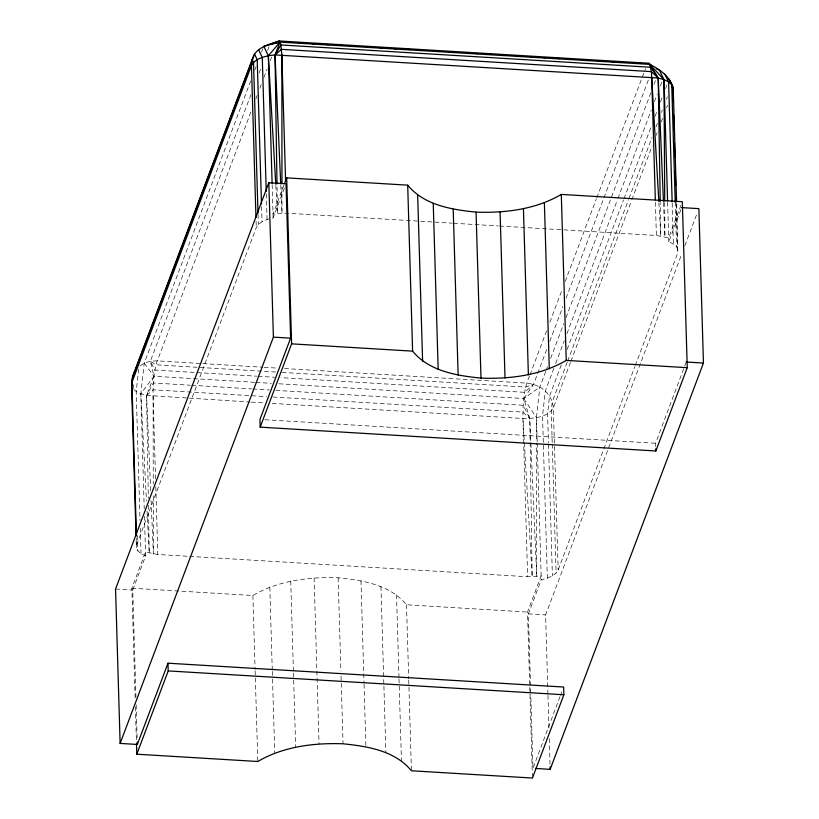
<?xml version="1.0" encoding="UTF-8"?>
<svg xmlns="http://www.w3.org/2000/svg" width="819" height="819" viewBox="0 0 819 819"><rect width="100%" height="100%" fill="white"/><g stroke="black" fill="none" stroke-linecap="round" stroke-linejoin="round"><path stroke-width="0.61" stroke-dasharray="4.09 3.07" d="M250.849 112.111L155.845 364.793L153.962 376.249L153.081 389.793L153.266 484.009M529.555 375.962C523.587 389.271 522.87 404.125 522.942 418.489L527.641 576.75L541.154 575.9L527.508 612.069L529.709 686.117M135.934 697.235L132.75 590.049L145.628 555.917L141.011 553.654L137.868 550.88L136.394 547.788L136.517 538.196M635.298 365.489L677.712 253.071L676.617 202.631M133.057 388.759L133.753 382.442M138.698 369.031L136.2 391.533L140.029 520.464M250.675 80.948L144.205 363.175L140.817 393.785L144.226 508.66M545.71 371.478L539.844 387.018L536.455 417.629L536.506 441.789M254.729 70.188L256.091 66.595M261.496 52.242L262.858 48.659M250.962 94.554L150.358 361.24L153.962 376.249L146.581 395.382L148.321 498.474M259.08 73.034L260.892 68.243M267.659 50.307L269.011 46.724M255.815 98.956L257.166 95.362M259.869 88.186L261.23 84.603M263.933 77.426L267.096 69.052M270.25 60.688L271.601 57.095M136.712 544.584L256.265 227.672C259.49 221.478 266.83 219.4 273.147 217.895L284.695 187.285M135.125 698.023L131.869 588.216L145.516 552.057L157.801 554.463L188.411 556.306M284.039 184.869L273.034 214.035L286.548 213.175L452.344 223.167M530.016 374.764L546.703 330.518M549.866 322.154L562.489 288.667M565.202 281.49L596.324 198.976M596.785 197.778L641.891 78.194M642.342 76.996L645.505 68.622M546.642 349.652L533.558 384.326L523.802 398.546L529.78 418.478L536.742 576.545L536.506 443.059M549.795 341.277L562.878 306.603M566.042 298.229L603.48 198.966M603.931 197.778L648.597 79.382M546.16 370.28L547.512 366.687M550.675 358.323L563.759 323.638M566.011 317.659L650.829 92.834M653.982 84.459L655.794 79.678M553.869 368.304L545.3 391.021L542.536 416.021L547.348 578.142L541.267 579.76L528.398 613.892L530.743 693.007M555.671 363.513L564.25 340.796M566.953 333.62L617.485 199.682M617.935 198.485L651.32 109.992M654.473 101.617L657.186 94.441M660.339 86.077L662.141 81.286M561.271 364.977L549.539 396.068L547.583 413.738L548.454 443.099M567.137 349.426L623.525 199.938M623.986 198.751L651.054 126.996M655.108 116.226L657.37 110.248M660.524 101.884L662.325 97.092M665.489 88.728L667.29 83.937M567.178 362.346L552.282 401.812L551.269 410.954L552.221 442.874M567.628 361.148L628.531 199.703M628.982 198.505L651.985 137.52M656.05 126.75L657.401 123.167M661.465 112.408L662.366 110.012M666.42 99.253L667.331 96.857M570.485 362.407L553.347 407.852C547.133 417.762 533.517 418.54 522.942 418.489L271.703 403.347M570.935 361.22L631.388 200.972M631.838 199.775L652.139 145.956M656.203 135.196L657.104 132.801M661.168 122.041L662.52 118.448M666.584 107.688L667.485 105.293M680.999 205.211L668.673 237.879L656.388 235.462L562.018 229.781M678.019 249.867L676.545 246.765L673.402 244.001L668.785 241.738L681.664 207.606M547.348 578.142L552.395 575.87L556.091 573.085L558.159 569.983L634.848 366.677M547.942 694.051L545.597 614.926L681.736 254.044M684.889 245.68L697.061 213.421M560.022 696.6L532.974 768.294L530.784 694.287M560.472 695.403L561.824 691.82M655.691 446.57L655.599 443.263L686.25 362.008M150.665 490.561L146.581 395.382L153.378 382.985L190.356 385.217M254.709 382.319L153.962 376.249L140.817 393.785L146.488 500.911M133.845 389.455L136.2 391.533L140.817 393.785L146.581 395.382L153.081 389.793L266.584 396.631M278.941 383.783L523.802 398.546L539.844 387.018C547.276 391.41 552.866 399.078 553.347 407.852L558.159 569.983M140.018 365.858L144.205 363.175L150.358 361.24L157.013 360.851L201.648 363.544M131.869 588.216L252.887 595.515C278.511 580.517 308.886 576.76 338.124 577.794C362.5 580.292 390.059 584.684 406.5 604.77L527.508 612.069M453.613 223.249L498.249 225.942M499.529 226.013L560.739 229.699M202.928 363.616L262.868 367.229M264.138 367.301L276.894 368.079M284.541 368.54L526.852 383.138L533.558 384.326L539.844 387.018M275.727 372.021L155.845 364.793L150.358 361.24L154.801 370.045L256.828 376.197M282.105 372.399L525.685 387.08L533.558 384.326L524.641 392.332L281.06 377.651M258.108 376.269L274.682 377.272M255.989 382.401L271.294 383.323M191.636 385.288L251.576 388.902M252.846 388.984L269.431 389.977M275.808 390.366L523.218 405.272L529.78 418.478L532.186 576.842L522.942 418.489M272.962 397.01L522.921 412.08L529.78 418.478M146.581 395.382L250.03 402.037M251.3 402.119L264.056 402.887M265.059 419.727L655.599 443.263M189.68 556.388L527.641 576.75M115.551 589.015L132.75 590.049M528.398 613.892L545.597 614.926M144.205 363.175L153.962 376.249M523.802 398.546L536.455 417.629L537.182 441.881M658.906 202.907L660.8 235.923L660.257 202.815M275.829 185.422L277.446 213.38L277.017 185.268M147.021 511.117L149.253 553.194L148.434 504.832M280.763 185.033L282.002 213.094L281.971 185.033M663.482 202.457L664.936 236.732L664.721 202.242M151.105 500.706L153.388 554.013L153.276 494.195M676.228 203.286L677.712 253.071M675.225 202.088L676.545 246.765M672.194 203.143L673.402 244.001M667.618 202.139L668.785 241.738M655.405 202.283L656.388 235.462M552.262 444.144L556.091 573.085M548.495 444.379L552.395 575.87M547.983 695.321L548.965 728.5M549.273 738.707L550.03 764.229M537.213 443.161L541.267 579.76M529.75 687.397L532.442 778.05M406.5 604.77L408.701 678.828M408.732 680.108L411.425 770.761M396.519 594.768L398.976 677.753M399.017 679.033L401.443 760.749M380.948 586.547L383.865 684.868M383.906 686.138L385.872 752.538M360.984 580.743L364.015 682.892M364.046 684.172L365.909 746.733M338.124 577.794L340.888 671.007M341.042 676.115L343.048 743.785M314.107 577.917L319.031 743.908M290.745 581.111L293.427 671.764M293.468 673.044L295.669 747.102M272.164 184.674L273.147 217.895M266.318 193.98L267.076 219.512M261.568 206.47L262.019 221.785M269.809 587.131L272.266 670.126M272.307 671.396L272.502 677.784M272.532 679.064L274.734 753.111M258.026 214.353L258.333 224.57M256.071 221.284L256.265 227.672M252.887 595.515L255.078 669.573M255.118 670.843L257.811 761.496M153.102 396.201L155.569 479.156M155.794 486.814L157.801 554.463M144.451 516.318L145.628 555.917M140.254 528.122L141.011 553.654M137.408 535.565L137.868 550.88M136.169 540.13L136.394 547.788M136.159 704.893L137.183 739.352M135.391 706.961L136.415 741.441"/><path stroke-width="1.23" d="M136.056 536.302L131.583 385.667L132.596 376.515L252.15 59.603C255.17 47.83 267.7 44.728 277.784 41.574M131.583 385.667L132.596 376.515L134.531 372.174M135.012 371.079L254.566 54.177L257.207 59.664L261.486 203.911M284.48 183.702L286.681 177.866L407.688 185.155C424.129 205.252 451.689 209.644 476.064 212.131C505.303 213.165 535.677 209.408 561.302 194.42L682.319 201.709L687.243 367.69L655.824 450.982L260.186 427.139L259.951 419.42L290.602 338.165L286.026 183.753L268.827 182.719L115.551 589.015L120.127 743.417L137.336 744.451L167.987 663.195L563.636 687.039L563.861 694.758L532.442 778.05L411.425 770.761C394.983 750.665 367.424 746.273 343.048 743.785C313.82 742.751 283.435 746.498 257.811 761.496L136.793 754.207L136.497 743.99M120.127 743.417L273.403 337.121L268.827 182.719M136.793 754.207L168.212 670.915L167.987 663.195M260.186 427.139L291.605 343.847L286.681 177.866M535.431 768.447L550.173 769.338L703.449 363.042L698.873 208.64L681.664 207.606M276.996 183.988L275.02 54.924L280.016 42.107L278.962 40.95L269.912 44.328L280.016 42.107L649.856 64.394C659.981 69.461 669.717 76.464 673.208 87.735L676.576 201.351M280.702 183.753L275.02 54.924L280.897 44.963L280.016 42.107L263.759 46.263L268.335 55.764L275.757 184.142M280.016 42.107L268.335 55.764C262.019 57.279 254.678 59.347 251.453 65.551L131.9 382.453L136.404 534.367M272.123 183.405L268.335 55.764L275.02 54.924L281.521 49.335L651.361 71.622L658.21 78.02L663.974 79.617L668.591 81.869L671.734 84.644L675.225 202.088M291.605 343.847L412.612 351.146C429.054 371.232 456.613 375.624 480.988 378.122C510.227 379.156 540.601 375.399 566.236 360.401L687.243 367.69M275.02 54.924L658.21 78.02L663.431 201.187M278.962 40.95L648.802 63.237L651.381 65.745M285.432 42.035L287.981 42.189M298.188 42.803L300.737 42.957M312.213 43.653L314.762 43.806M326.238 44.492L328.788 44.646M338.994 45.27L341.543 45.424M353.02 46.11L355.569 46.263M367.055 46.959L369.604 47.113M379.801 47.727L382.35 47.881M393.837 48.567L396.386 48.72M407.862 49.416L410.411 49.57M434.643 51.034L437.192 51.188M448.669 51.873L451.218 52.027M475.45 53.491L477.999 53.644M489.486 54.33L492.035 54.484M502.231 55.108L504.78 55.262M516.267 55.948L518.816 56.101M530.292 56.798L532.841 56.951M543.048 57.565L545.597 57.719M557.074 58.405L559.623 58.559M569.829 59.173L573.648 59.408M583.855 60.022L586.404 60.176M597.88 60.872L600.429 61.026M611.916 61.712L614.465 61.865M638.697 63.329L641.246 63.483M273.403 337.121L290.602 338.165M686.25 362.008L703.449 363.042M168.212 670.915L563.861 694.758M656.254 68.765L659.397 70.117L663.974 79.617L667.577 200.86M648.802 63.237L651.484 65.909M658.834 201.638L651.361 71.622L649.856 64.394L663.974 79.617L664.721 200.962M660.237 201.546L658.21 78.02L650.736 67.26L280.897 44.963L281.849 54.914L285.606 181.265M649.856 64.394L658.21 78.02M669.092 79.156L673.208 87.735L673.238 102.436M664.854 74.12L668.591 81.869L672.153 201.873M258.517 49.621L262.264 57.381L266.236 191.421M671.836 84.9L672.266 87.316M673.617 115.203L674.037 129.248M674.446 143.284L674.866 157.33M675.286 171.376L675.695 185.411M676.074 198.178L676.197 202.006M651.689 77.201L655.333 199.734M655.763 448.781L655.824 450.982M561.302 194.42L566.236 360.401M544.379 202.805L549.303 368.785M550.102 766.779L550.173 769.338M523.443 208.814L528.378 374.805M500.081 212.008L505.016 377.989M476.064 212.131L480.988 378.122M453.204 209.183L458.138 375.163M433.241 203.378L438.165 369.369M417.67 195.168L422.604 361.148M407.688 185.155L412.612 351.146M257.995 213.083L253.521 62.449L252.15 59.603L251.453 65.551L255.958 217.455M137.254 741.901L137.336 744.451M281.849 54.914L281.971 183.753"/></g></svg>
